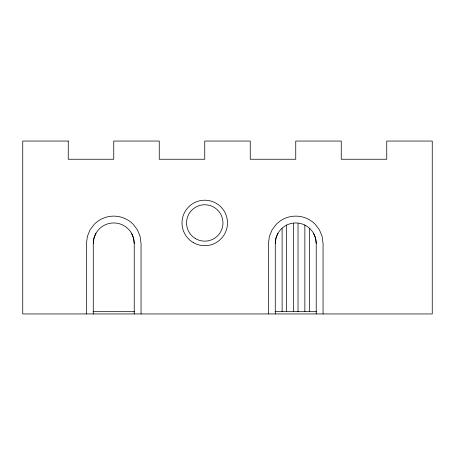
<?xml version="1.0" encoding="UTF-8"?>
<svg xmlns="http://www.w3.org/2000/svg" width="455" height="455" viewBox="0 0 455 455"><rect width="100%" height="100%" fill="white"/><g stroke="black" fill="none" stroke-linecap="round" stroke-linejoin="round"><path stroke-width="0.68" d="M93.275 313.95L93.275 243.425L93.975 238.124L96.016 233.188M275.275 313.95L275.275 243.425L275.975 238.124L278.016 233.188M93.133 311.675L134.367 311.675M275.133 311.675L316.367 311.675M313.484 233.188L315.525 238.124L316.225 243.425L316.225 313.95M131.484 233.188L133.525 238.124L134.225 243.425L134.225 313.95M323.05 313.95L323.05 243.425L322.117 236.361L319.393 229.775L315.053 224.122A27.3 27.3 0 0 0 276.447 224.122L272.107 229.775L269.383 236.361L268.45 243.425L268.45 313.95M309.389 228.495L309.389 311.675M304.861 224.941L304.861 311.675M298.025 223.519L298.025 311.675M293.475 223.519L293.475 311.675M286.633 224.941L286.633 311.675M282.117 228.495L282.117 311.675M141.05 313.95L141.05 243.425L140.117 236.361L137.393 229.775L133.053 224.122A27.3 27.3 0 0 0 94.447 224.122L90.107 229.775L87.383 236.361L86.45 243.425L86.45 313.95M93.275 243.425A20.475 20.475 0 0 1 113.75 222.95A20.475 20.475 0 0 1 134.225 243.425M275.275 243.425A20.475 20.475 0 0 1 295.75 222.95A20.475 20.475 0 0 1 316.225 243.425M68.25 141.05L22.75 141.05L22.75 313.95L432.25 313.95L432.25 141.05L386.75 141.05L386.75 159.25L341.25 159.25L341.25 141.05L295.75 141.05L295.75 159.25L250.25 159.25L250.25 141.05L204.75 141.05L204.75 159.25L159.25 159.25L159.25 141.05L113.75 141.05L113.75 159.25L68.25 159.25L68.25 141.05M195.65 238.71A18.2 18.2 0 0 0 222.95 222.95A18.2 18.2 0 0 0 195.65 207.19A18.2 18.2 0 0 0 195.65 238.71M193.375 242.651A22.75 22.75 0 0 0 227.5 222.95A22.75 22.75 0 0 0 193.375 203.249A22.75 22.75 0 0 0 193.375 242.651"/></g></svg>
